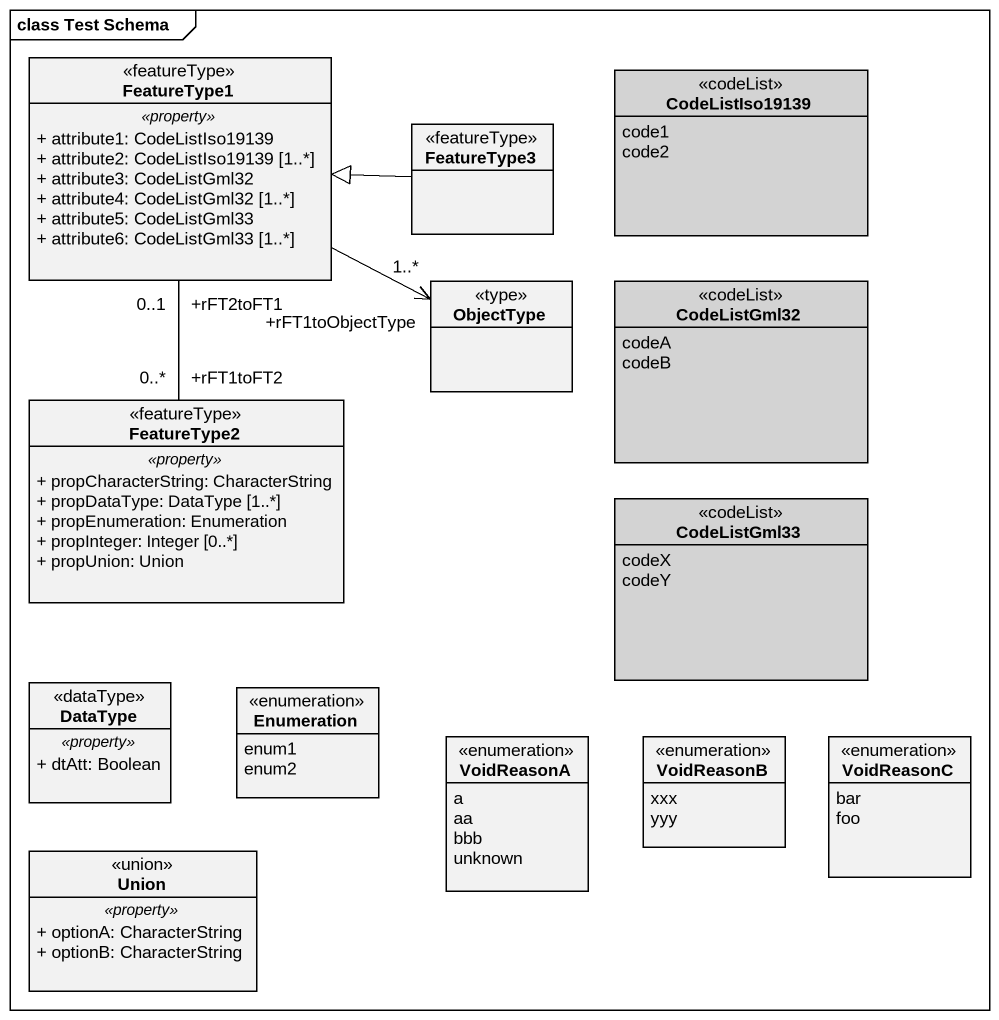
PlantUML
@startuml
mainframe class Test Schema
hide circle
hide empty members
skinparam classAttributeIconSize 0
class FeatureType1 <<featureType>> {
  .. <<property>> ..
  + attribute1: CodeListIso19139
  + attribute2: CodeListIso19139 [1..*]
  + attribute3: CodeListGml32
  + attribute4: CodeListGml32 [1..*]
  + attribute5: CodeListGml33
  + attribute6: CodeListGml33 [1..*]
}
class CodeListIso19139 <<codeList>> #D3D3D3 {
  code1
  code2
}
class FeatureType3 <<featureType>>
class ObjectType <<type>>
class CodeListGml32 <<codeList>> #D3D3D3 {
  codeA
  codeB
}
class FeatureType2 <<featureType>> {
  .. <<property>> ..
  + propCharacterString: CharacterString
  + propDataType: DataType [1..*]
  + propEnumeration: Enumeration
  + propInteger: Integer [0..*]
  + propUnion: Union
}
class CodeListGml33 <<codeList>> #D3D3D3 {
  codeX
  codeY
}
class DataType <<dataType>> {
  .. <<property>> ..
  + dtAtt: Boolean
}
enum Enumeration {
  enum1
  enum2
}
enum VoidReasonA {
  a
  aa
  bbb
  unknown
}
enum VoidReasonB {
  xxx
  yyy
}
enum VoidReasonC {
  bar
  foo
}
class Union <<union>> {
  .. <<property>> ..
  + optionA: CharacterString
  + optionB: CharacterString
}
FeatureType1 -right-> "+rFT1toObjectType\n1..*" ObjectType
FeatureType1 "+rFT2toFT1\n0..1" -- "+rFT1toFT2\n0..*" FeatureType2
FeatureType3 -left-|> FeatureType1
@enduml
